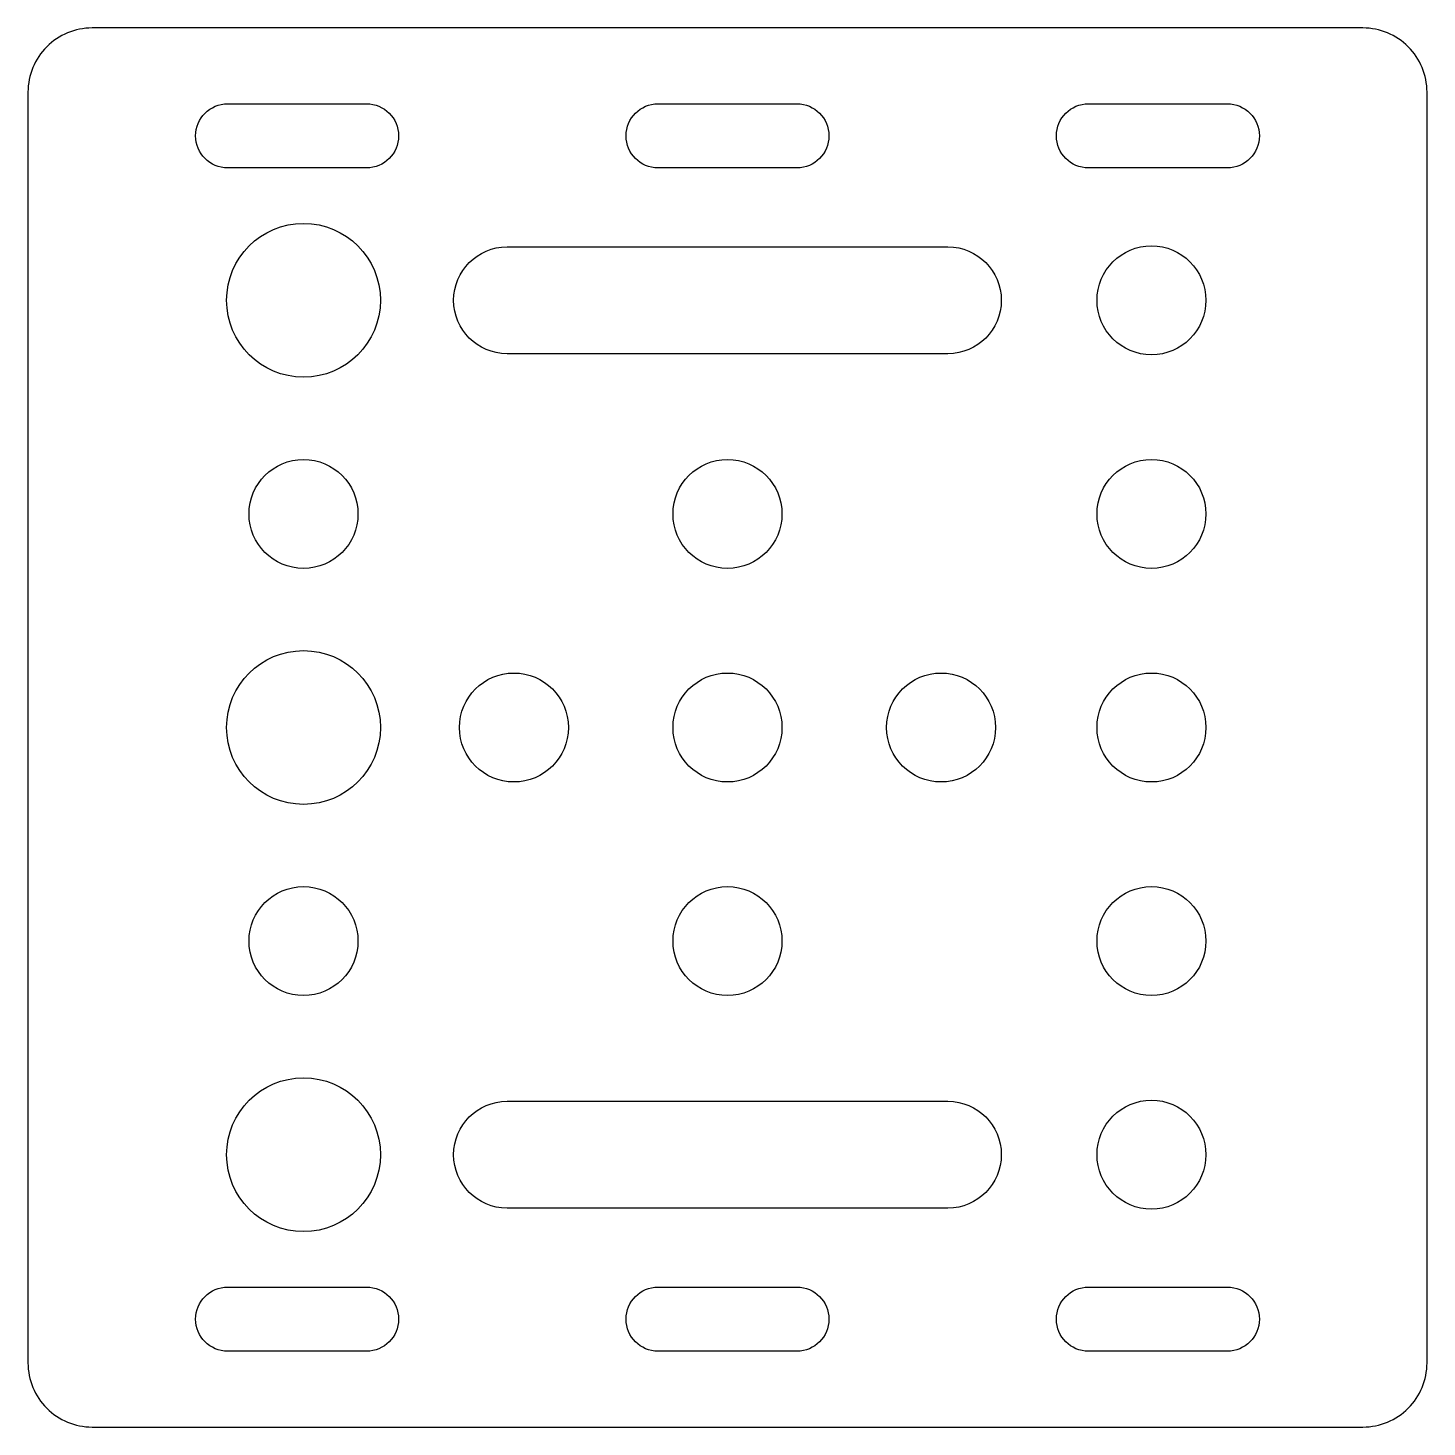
# Model space of a CAD drawing. Header units: millimetres. Extents: x 84.6 to 150.1, y 232.7 to 298.2.
import ezdxf

# ---------------------------------------------------------------- set-up
doc = ezdxf.new("R2010")
doc.units = ezdxf.units.MM
doc.layers.get('0').update_dxf_attribs({"linetype": 'CONTINUOUS'})

msp = doc.modelspace()

# ---------------------------------------------------------------- linework, layer by layer
for points in [[(87.634, 298.25, 0.414214), (84.634, 295.25), (84.634, 235.75, 0.414214), (87.634, 232.75), (147.134, 232.75, 0.414214), (150.134, 235.75), (150.134, 295.25, 0.414214), (147.134, 298.25)], [(93.984, 294.7), (100.484, 294.7, -1), (100.484, 291.7), (93.984, 291.7, -1)], [(114.134, 294.7), (120.634, 294.7, -1), (120.634, 291.7), (114.134, 291.7, -1)], [(140.784, 291.7), (134.284, 291.7, -1), (134.284, 294.7), (140.784, 294.7, -1)], [(107.064, 288), (127.704, 288, -1), (127.704, 283), (107.064, 283, -1)], [(107.064, 248), (127.704, 248, -1), (127.704, 243), (107.064, 243, -1)], [(93.984, 239.3), (100.484, 239.3, -1), (100.484, 236.3), (93.984, 236.3, -1)], [(114.134, 239.3), (120.634, 239.3, -1), (120.634, 236.3), (114.134, 236.3, -1)], [(140.784, 236.3), (134.284, 236.3, -1), (134.284, 239.3), (140.784, 239.3, -1)]]:
    msp.add_lwpolyline(points, format="xyb", close=True)
for centre, radius in [((97.534, 285.5), 3.6), ((137.234, 285.5), 2.55), ((97.534, 275.5), 2.55), ((117.384, 275.5), 2.55), ((137.234, 275.5), 2.55), ((97.534, 265.5), 3.6), ((107.384, 265.5), 2.55), ((117.384, 265.5), 2.55), ((127.384, 265.5), 2.55), ((137.234, 265.5), 2.55), ((97.534, 255.5), 2.55), ((117.384, 255.5), 2.55), ((137.234, 255.5), 2.55), ((97.534, 245.5), 3.6), ((137.234, 245.5), 2.55)]:
    msp.add_circle(centre, radius)

doc.saveas('drawing.dxf')
